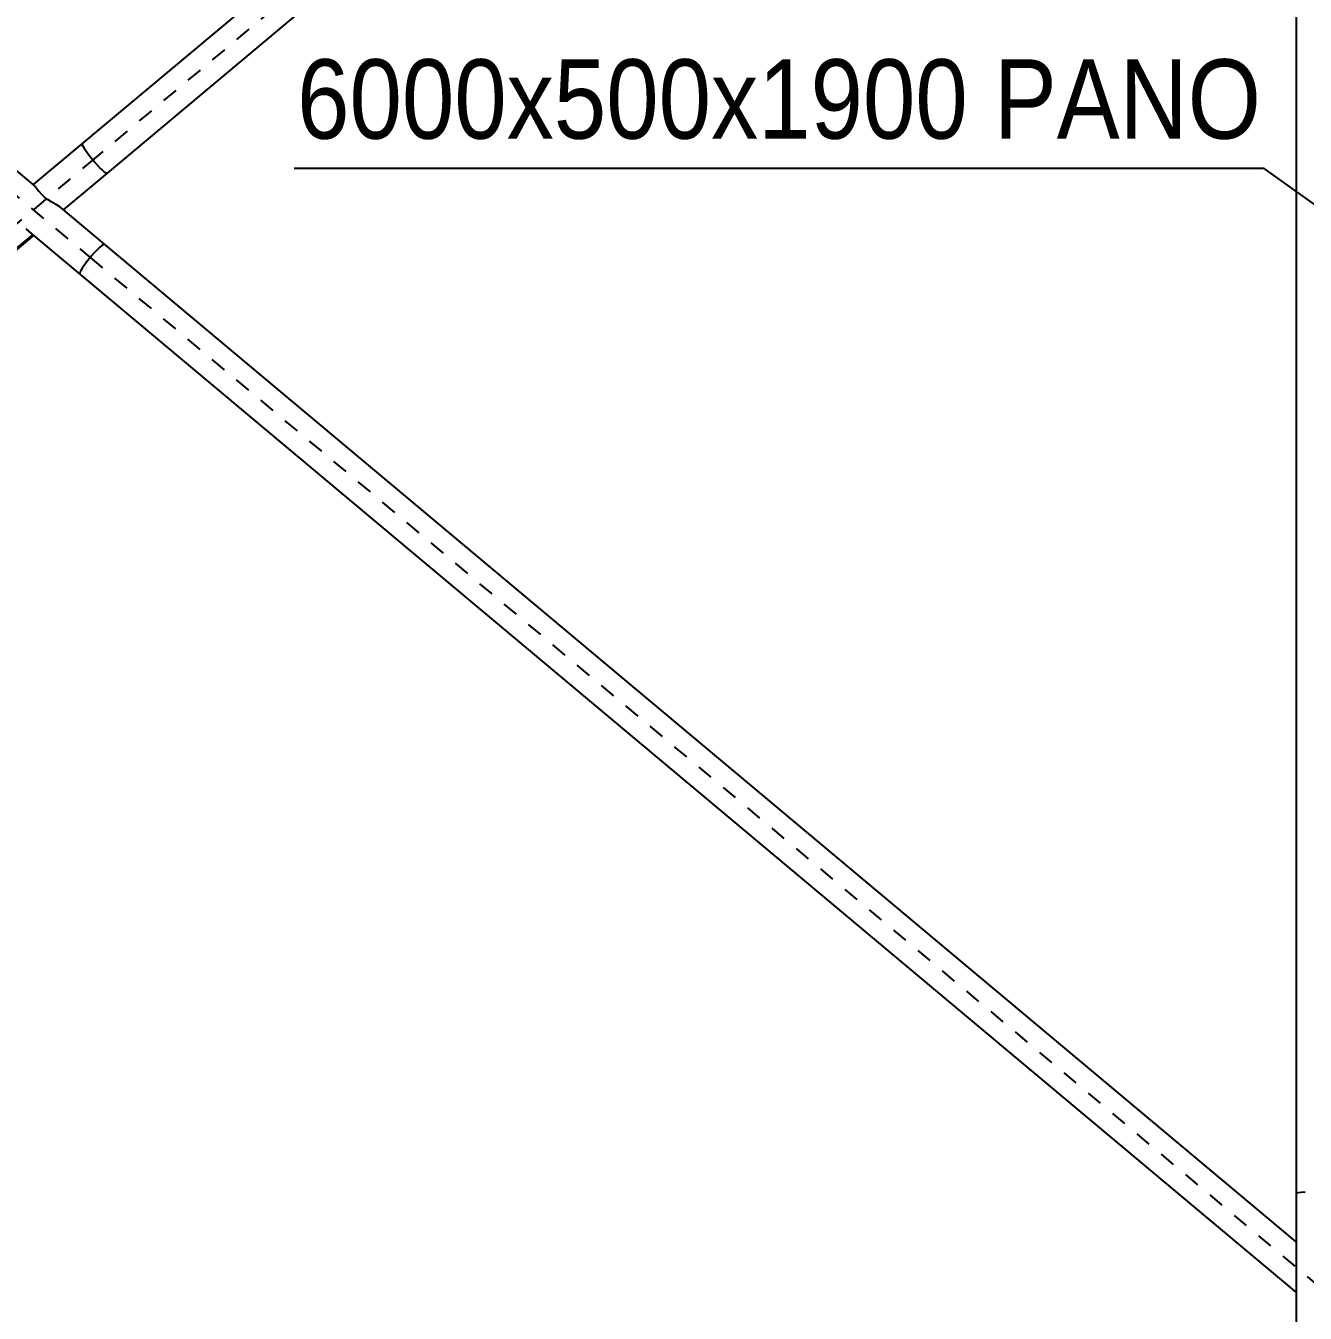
# Model space of a CAD drawing. Header units: millimetres. Extents: x 149919 to 150445, y 136651 to 136866.
# Drawn here: x 150251.45 to 150259.51, y 136759.82 to 136767.93 of the extents above; entities that cross this region are included whole.
import ezdxf

# ---------------------------------------------------------------- set-up
doc = ezdxf.new("R2010")
doc.units = ezdxf.units.MM
doc.header["$LTSCALE"] = 0.25
doc.linetypes.add('CENTER', pattern=[50.8, 31.75, -6.35, 6.35, -6.35])
doc.linetypes.add('XKITLINE00', pattern=[0])
doc.styles.add('ARIAL', font='arial.ttf')
doc.styles.add('ROMANS', font='romans.shx')
doc.dimstyles.new('MD300', dxfattribs={"dimtxt": 2.5, "dimasz": 2.5, "dimexe": 1, "dimexo": 1, "dimgap": 0.5, "dimtad": 1, "dimdec": 1, "dimlfac": 50, "dimrnd": 0.5, "dimdsep": 46, "dimtxsty": 'ROMANS', "dimcen": 1, "dimclrd": 146, "dimclre": 146, "dimclrt": 30, "dimadec": 1, "dimazin": 2, "dimtfac": 1, "dimtdec": 1, "dimtmove": 0, "dimatfit": 1, "dimfxl": 1, "dimtolj": 1, "dimtzin": 0, "dimlwd": -1, "dimlwe": -1, "dimarcsym": 0})

# ---------------------------------------------------------------- blocks, each defined once
blk = doc.blocks.new('çatıı')
at = {"color": 8, "linetype": 'XKITLINE00'}
for p, q in [((11763.8, 12689.51), (11763.8, 11020.27)), ((11763.8, 12322.29), (10998.89, 11681.8)), ((11763.8, 12290.65), (11014.69, 11663.39)), ((10969.4, 11655.1), (10937.21, 11682.05)), ((10998.89, 11681.8), (10968.2, 11656.11)), ((10998.89, 11681.8), (10999.03, 11681.15)), ((10998.89, 11681.8), (10999.03, 11681.15)), ((10999.03, 11681.15), (10999.57, 11680.08)), ((10999.03, 11681.15), (10999.57, 11680.08)), ((10999.57, 11680.08), (11000.46, 11678.62)), ((10999.57, 11680.08), (11000.46, 11678.62)), ((11000.46, 11678.62), (11001.67, 11676.87)), ((11000.46, 11678.62), (11001.68, 11676.87)), ((11001.68, 11676.87), (11003.15, 11674.9)), ((11001.68, 11676.86), (11003.14, 11674.9)), ((11003.15, 11674.9), (11004.8, 11672.81)), ((11003.15, 11674.89), (11004.79, 11672.81)), ((11004.8, 11672.81), (11006.55, 11670.72)), ((11004.8, 11672.81), (11006.55, 11670.72)), ((11006.55, 11670.72), (11008.31, 11668.71)), ((11006.55, 11670.71), (11008.31, 11668.72)), ((11008.31, 11668.71), (11010, 11666.91)), ((11008.32, 11668.71), (11010, 11666.91)), ((11011.53, 11665.39), (11010, 11666.91)), ((11011.53, 11665.39), (11010, 11666.91)), ((11014.69, 11663.39), (10987.09, 11640.28)), ((11012.82, 11664.23), (11011.53, 11665.39)), ((11012.82, 11664.23), (11011.53, 11665.38)), ((11013.81, 11663.49), (11012.82, 11664.23)), ((11013.81, 11663.49), (11012.82, 11664.23)), ((11014.44, 11663.2), (11013.81, 11663.49)), ((11014.44, 11663.2), (11013.81, 11663.49)), ((11014.69, 11663.39), (11014.44, 11663.2)), ((11014.69, 11663.39), (11014.44, 11663.2)), ((11014.69, 11663.41), (11014.69, 11663.39)), ((11014.69, 11663.41), (11014.69, 11663.39)), ((10969.4, 11655.1), (10969.46, 11654.98)), ((10969.46, 11654.98), (10970.46, 11653.62)), ((10970.46, 11653.62), (10970.95, 11653.06)), ((10970.95, 11653.06), (10971.7, 11651.89)), ((10971.7, 11651.89), (10973.29, 11650.02)), ((10975.26, 11648.19), (10973.29, 11650.02)), ((10977.51, 11646.49), (10975.26, 11648.19)), ((10979.91, 11645.01), (10977.51, 11646.49)), ((10981.49, 11644.23), (10979.91, 11645.01)), ((10982.26, 11643.73), (10981.49, 11644.23)), ((10984.26, 11642.58), (10982.26, 11643.73)), ((10984.46, 11642.49), (10984.26, 11642.58)), ((11013.09, 11618.51), (10984.46, 11642.49)), ((10965.4, 11626.78), (10963.73, 11628.22)), ((10965.63, 11626.58), (10965.4, 11626.78)), ((10997.76, 11599.68), (10965.63, 11626.58)), ((10968.31, 11624.34), (10938.68, 11599.53)), ((10968.49, 11624.18), (10939.01, 11599.5)), ((10967.99, 11624.61), (10952.9, 11611.97)), ((11012.43, 11618.32), (11011.42, 11617.67)), ((11012.43, 11618.32), (11011.42, 11617.67)), ((11013.09, 11618.51), (11012.43, 11618.32)), ((11013.09, 11618.51), (11012.43, 11618.32)), ((11763.8, 10989.92), (11013.09, 11618.51)), ((11005.09, 11611.4), (11003.33, 11609.31)), ((11005.09, 11611.4), (11003.33, 11609.31)), ((11006.87, 11613.37), (11005.09, 11611.4)), ((11006.87, 11613.37), (11005.09, 11611.4)), ((11008.57, 11615.13), (11006.87, 11613.37)), ((11008.57, 11615.13), (11006.87, 11613.37)), ((11010.11, 11616.59), (11008.57, 11615.13)), ((11010.11, 11616.59), (11008.57, 11615.13)), ((11011.42, 11617.67), (11010.11, 11616.59)), ((11011.42, 11617.67), (11010.11, 11616.59)), ((10998.13, 11601.86), (10997.61, 11600.7)), ((10998.13, 11601.86), (10997.61, 11600.7)), ((10999.01, 11603.39), (10998.13, 11601.86)), ((10999.01, 11603.39), (10998.13, 11601.86)), ((11000.21, 11605.2), (10999.01, 11603.39)), ((11000.21, 11605.2), (10999.01, 11603.39)), ((11001.68, 11607.21), (11000.21, 11605.2)), ((11001.68, 11607.21), (11000.21, 11605.2)), ((11003.33, 11609.31), (11001.68, 11607.21)), ((11003.33, 11609.31), (11001.68, 11607.21)), ((10997.61, 11600.7), (10997.49, 11599.96)), ((10997.61, 11600.7), (10997.49, 11599.96)), ((10997.49, 11599.96), (10997.76, 11599.68)), ((10997.49, 11599.96), (10997.76, 11599.68)), ((11763.8, 10958.24), (10997.76, 11599.68)), ((11764.16, 11020.5), (11763.8, 11020.27)), ((11764.16, 11020.5), (11763.8, 11020.27)), ((11763.8, 11020.27), (11763.8, 10620.27)), ((11765.26, 11020.72), (11764.16, 11020.5)), ((11765.26, 11020.72), (11764.16, 11020.5)), ((11767.07, 11020.94), (11765.26, 11020.72)), ((11767.08, 11020.94), (11765.26, 11020.72)), ((11767.08, 11020.94), (11767.07, 11020.94)), ((11769.6, 11021.16), (11767.08, 11020.94)), ((11769.6, 11021.15), (11767.08, 11020.94))]:
    blk.add_line(p, q, dxfattribs=at)
at = {"color": 8, "linetype": 'CENTER'}
for p, q in [((11840, 12370.27), (11006.79, 11672.6)), ((11005.43, 11609.09), (10929.55, 11672.63)), ((11006.79, 11672.6), (10930.63, 11608.82)), ((11840, 10910.27), (11005.43, 11609.09))]:
    blk.add_line(p, q, dxfattribs=at)
at = {"color": 146}
blk.add_line((11743.74, 11666.29), (11132.58, 11666.29), dxfattribs=at)
at = {"color": 8, "linetype": 'XKITLINE00'}
for centre in [(11006.79, 11672.6), (11006.79, 11672.6), (11005.43, 11609.09), (11005.43, 11609.09)]:
    blk.add_circle(centre, 0.05, dxfattribs=at)
at = {"color": 30, "style": 'ARIAL', "width": 0.85}
blk.add_text('6000x500x1900 PANO', height=50, dxfattribs=at).set_placement((11134.43, 11685.04))
blk.add_leader([(12015.42, 11470.96), (11743.74, 11666.29)], dimstyle='MD300', override={"dimgap": 0.5, "dimtad": 0})

msp = doc.modelspace()

# ---------------------------------------------------------------- block references
at = {"xscale": 0.009999943142843078, "yscale": 0.009999943142843078, "zscale": 0.009999943142843078}
msp.add_blockref('çatıı', (150141.8141, 136650.3731), dxfattribs=at)

doc.saveas('drawing.dxf')
